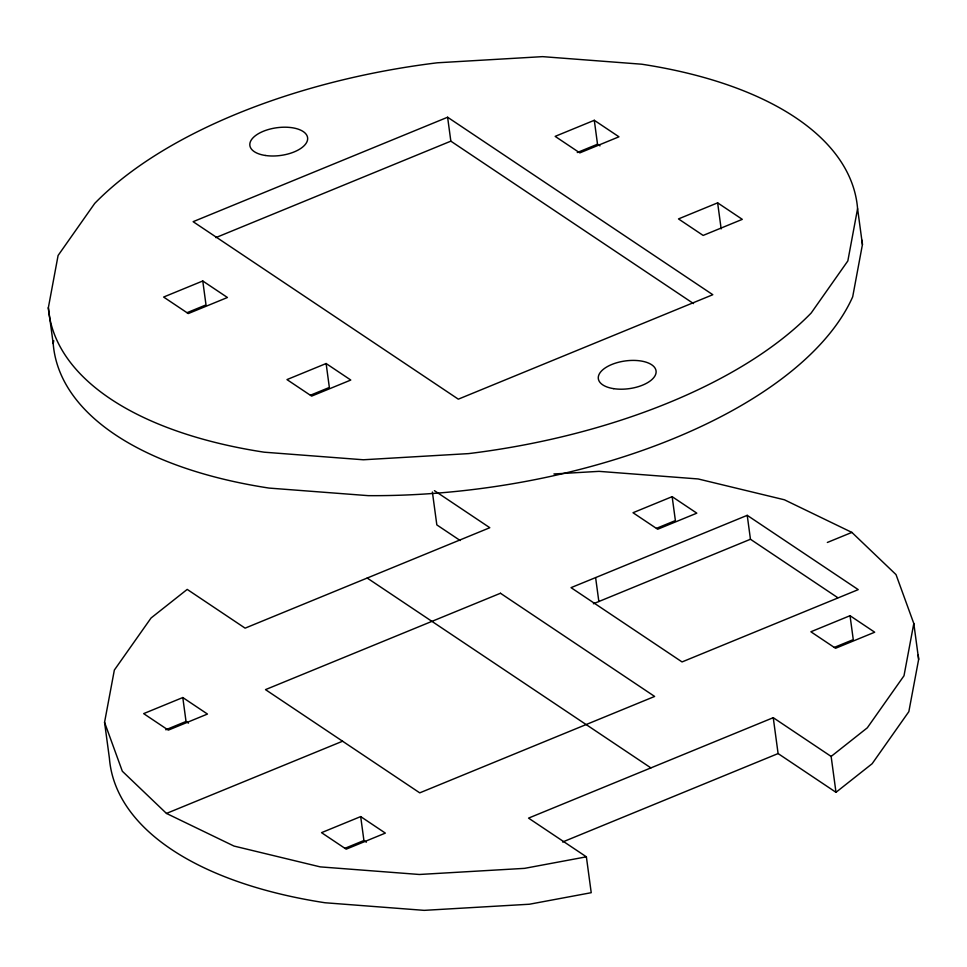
<?xml version="1.0" encoding="UTF-8"?>
<svg xmlns="http://www.w3.org/2000/svg" width="967" height="967" viewBox="0 0 967 967"><rect width="100%" height="100%" fill="white"/><g stroke="black" fill="none" stroke-linecap="round" stroke-linejoin="round"><path stroke-width="1.45" d="M48.35 307.736L58.093 255.481L94.73 203.396A407.748 195.805 -7.7 0 1 437.314 62.795L542.572 56.642L641.713 64.209A407.748 195.805 -7.7 0 1 857.584 208.667L862.431 244.554L852.689 296.821A407.748 195.805 -7.7 0 1 368.209 495.648L269.056 488.081A407.748 195.805 -7.7 0 1 53.197 343.623L48.35 307.736A407.748 195.805 -7.7 0 0 264.209 452.193L363.362 459.772L468.608 453.608A407.748 195.805 -7.7 0 0 811.192 313.006L847.841 260.933L857.584 208.667M53.197 343.623L53.753 340.686M918.203 655.046A407.748 195.805 -7.7 0 1 918.65 659.373L908.847 711.639L872.149 763.712L835.984 792.311L831.137 756.436L773.249 717.683L528.538 818.118L586.377 856.822L591.224 892.698L529.433 904.23L424.187 910.358L325.057 902.755A407.748 195.805 -7.7 0 1 109.404 758.213L104.557 722.337L114.348 670.071L151.057 617.998L187.211 589.399L245.11 628.151L489.81 527.716L434.437 490.656M553.91 473.975L599.02 471.352L698.138 478.955L784.394 499.782L851.879 532.406L896.022 574.603L913.803 623.497L904 675.764L867.29 727.837L831.137 756.436M447.612 117.237L193.122 221.685L458.322 399.166L712.812 294.717L447.612 117.237L450.84 141.158L693.52 303.578M215.822 237.616L450.84 141.158M202.768 280.986L163.616 297.05L188.287 313.562L227.438 297.498L202.768 280.986L206.007 304.907L187.102 312.667M594.294 120.295L555.143 136.371L579.813 152.883L618.965 136.806L594.294 120.295L597.521 144.216L599.987 145.872M577.275 152.532L597.521 144.216M326.121 363.532L286.969 379.596L311.64 396.107L350.791 380.043L326.121 363.532L329.348 387.453L310.455 395.213M717.635 202.852L678.483 218.917L703.154 235.428L742.305 219.352L717.635 202.852L721.164 228.901M182.799 697.545L143.648 713.622L168.318 730.133L207.47 714.057L182.799 697.545L186.027 721.467L188.505 723.123M672.15 496.663L632.998 512.728L657.669 529.239L696.82 513.163L672.15 496.663L675.389 520.584L656.484 528.333M165.78 729.783L186.027 721.467M595.612 577.601L747.225 515.338L858.237 589.628L682.049 661.936L571.038 587.646L595.612 577.601L598.851 601.522L593.387 603.759M598.851 601.522L750.452 539.26L837.773 597.691M360.679 816.595L321.527 832.66L346.198 849.171L385.35 833.107L360.679 816.595L363.918 840.516L366.384 842.16M850.029 615.701L810.878 631.777L835.548 648.277L874.7 632.213L850.029 615.701L853.269 639.622L834.364 647.382M345.014 848.277L363.918 840.516M562.589 842.015L778.097 753.571L835.984 792.311M104.557 722.337L122.326 771.231L166.469 813.428L342.584 741.218M827.341 542.463L851.879 532.406M586.377 856.822L524.585 868.354L419.34 874.482L320.21 866.879L233.966 846.052L166.469 813.428M460.207 540.541L436.83 524.9L432.382 492.01M367.194 578.036L650.888 767.895M913.803 623.497L918.65 659.373M747.225 515.338L750.452 539.26M773.249 717.683L778.097 753.571M861.984 240.215A407.748 195.805 -7.7 0 1 862.431 244.554M500.471 593.255L265.49 689.628L419.738 792.855L654.647 696.445L500.471 593.255M265.248 155.457A29.119 13.985 -7.7 0 0 307.639 138.063A29.119 13.985 -7.7 0 0 263.314 131.282A29.119 13.985 -7.7 0 0 265.248 155.457M613.707 388.661A29.119 13.985 -7.7 0 0 656.097 371.268A29.119 13.985 -7.7 0 0 611.773 364.486A29.119 13.985 -7.7 0 0 613.707 388.661"/></g></svg>
